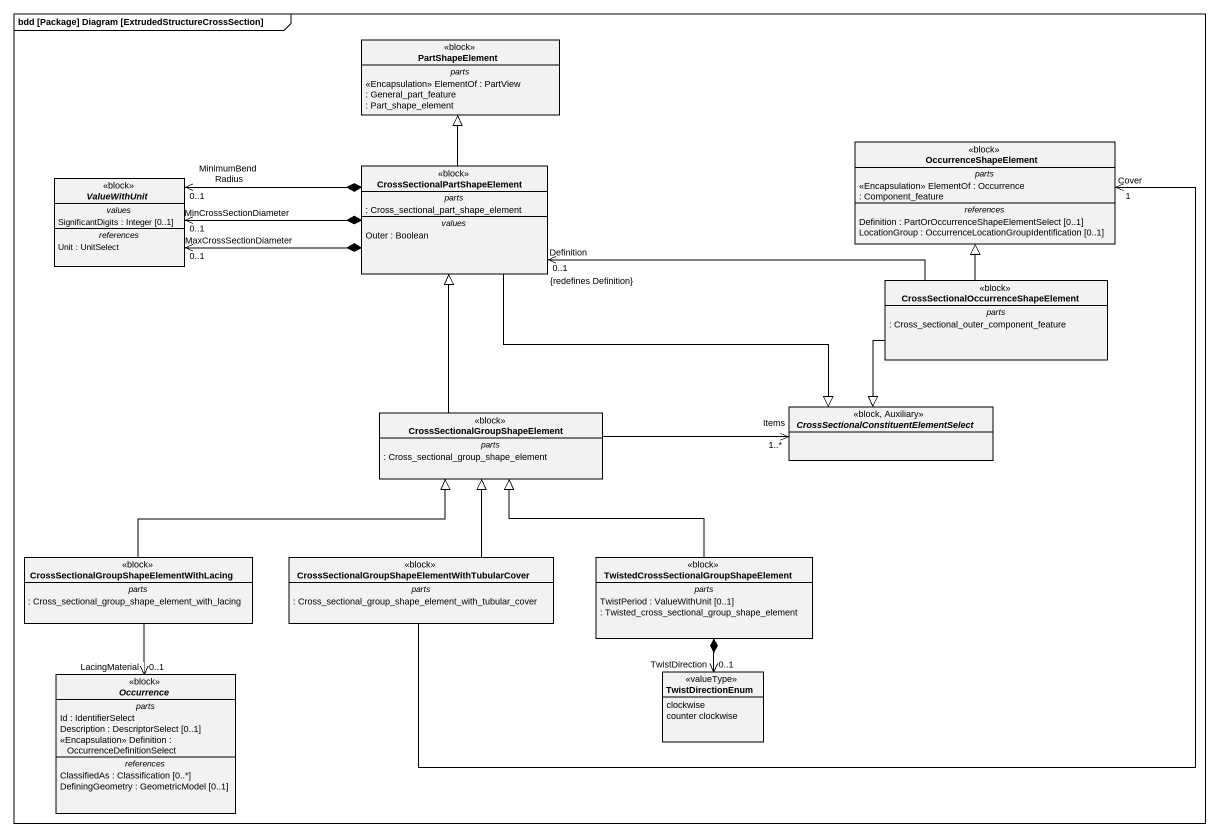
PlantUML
@startuml
mainframe bdd [Package] Diagram [ExtrudedStructureCrossSection]
hide circle
hide empty members
class PartShapeElement <<block>> {
  -- parts --
  <<Encapsulation>> ElementOf : PartView
  : General_part_feature
  : Part_shape_element
}
class OccurrenceShapeElement <<block>> {
  -- parts --
  <<Encapsulation>> ElementOf : Occurrence
  : Component_feature
  -- references --
  Definition : PartOrOccurrenceShapeElementSelect [0..1]
  LocationGroup : OccurrenceLocationGroupIdentification [0..1]
}
abstract class ValueWithUnit <<block>> {
  -- values --
  SignificantDigits : Integer [0..1]
  -- references --
  Unit : UnitSelect
}
class "CrossSectionalPartShapeElement" as CrossSectionalPartShapeEleme <<block>> {
  -- parts --
  : Cross_sectional_part_shape_element
  -- values --
  Outer : Boolean
}
class "CrossSectionalOccurrenceShapeElement" as CrossSectionalOccurrenceShap <<block>> {
  -- parts --
  : Cross_sectional_outer_component_feature
}
class "CrossSectionalGroupShapeElement" as CrossSectionalGroupShapeElem <<block>> {
  -- parts --
  : Cross_sectional_group_shape_element
}
abstract class "CrossSectionalConstituentElementSelect" as CrossSectionalConstituentEle <<block, Auxiliary>>
class "CrossSectionalGroupShapeElementWithLacing" as CrossSectionalGroupShapeElem_2 <<block>> {
  -- parts --
  : Cross_sectional_group_shape_element_with_lacing
}
class "CrossSectionalGroupShapeElementWithTubularCover" as CrossSectionalGroupShapeElem_3 <<block>> {
  -- parts --
  : Cross_sectional_group_shape_element_with_tubular_cover
}
class "TwistedCrossSectionalGroupShapeElement" as TwistedCrossSectionalGroupSh <<block>> {
  -- parts --
  TwistPeriod : ValueWithUnit [0..1]
  : Twisted_cross_sectional_group_shape_element
}
abstract class Occurrence <<block>> {
  -- parts --
  Id : IdentifierSelect
  Description : DescriptorSelect [0..1]
  <<Encapsulation>> Definition : OccurrenceDefinitionSelect
  -- references --
  ClassifiedAs : Classification [0..*]
  DefiningGeometry : GeometricModel [0..1]
}
enum TwistDirectionEnum <<valueType>> {
  clockwise
  counter clockwise
}
OccurrenceShapeElement "Cover\n1" <-- CrossSectionalGroupShapeElem_3
ValueWithUnit "MinimumBendRadius\n0..1" <-right-* CrossSectionalPartShapeEleme
ValueWithUnit "MinCrossSectionDiameter\n0..1" <-right-* CrossSectionalPartShapeEleme
ValueWithUnit "MaxCrossSectionDiameter\n0..1" <-right-* CrossSectionalPartShapeEleme
CrossSectionalPartShapeEleme -up-|> PartShapeElement
CrossSectionalPartShapeEleme "Definition\n0..1\n{redefines Definition}" <-right- CrossSectionalOccurrenceShap
CrossSectionalPartShapeEleme -right-|> CrossSectionalConstituentEle
CrossSectionalOccurrenceShap -up-|> OccurrenceShapeElement
CrossSectionalOccurrenceShap --|> CrossSectionalConstituentEle
CrossSectionalGroupShapeElem -up-|> CrossSectionalPartShapeEleme
CrossSectionalConstituentEle "Items\n1..*" <-left- CrossSectionalGroupShapeElem
CrossSectionalGroupShapeElem_2 -right-|> CrossSectionalGroupShapeElem
CrossSectionalGroupShapeElem_3 -up-|> CrossSectionalGroupShapeElem
TwistedCrossSectionalGroupSh -up-|> CrossSectionalGroupShapeElem
Occurrence "LacingMaterial\n0..1" <-up- CrossSectionalGroupShapeElem_2
TwistDirectionEnum "TwistDirection\n0..1" <-up-* TwistedCrossSectionalGroupSh
@enduml
